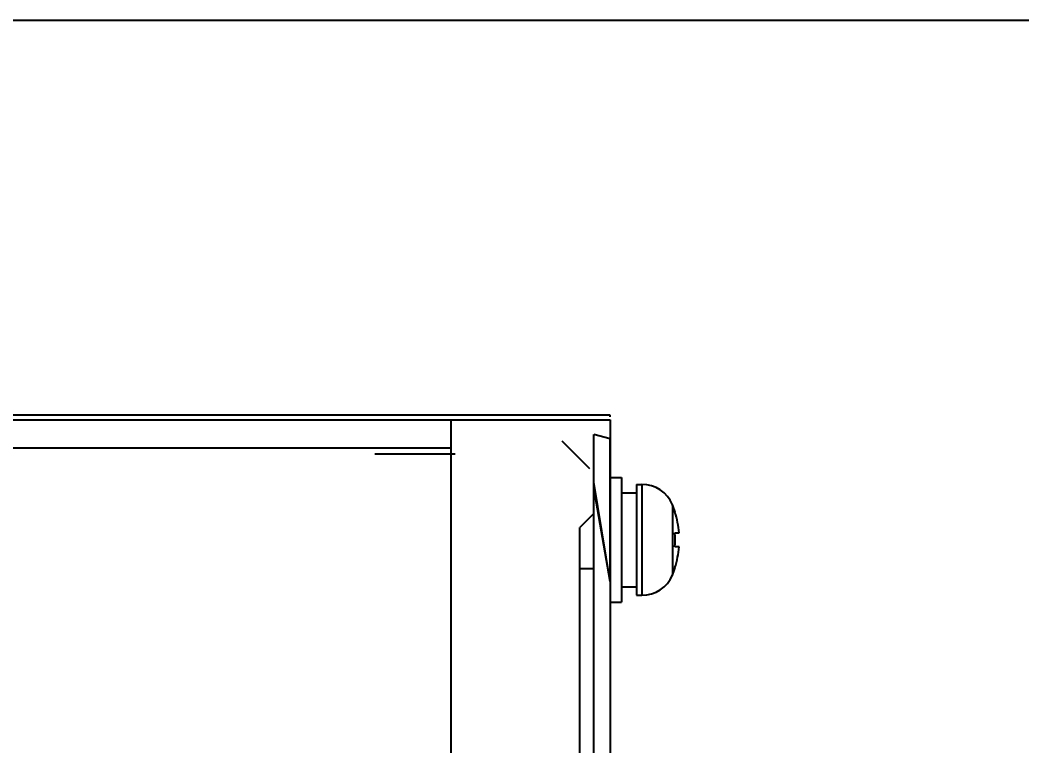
# Model space of a CAD drawing. Header units: millimetres. Extents: x 2423 to 7028, y 909 to 2460.
# Drawn here: x 6349 to 6421.3, y 1692 to 1744.3 of the extents above; entities that cross this region are included whole.
import ezdxf

# ---------------------------------------------------------------- set-up
doc = ezdxf.new("R2010")
doc.units = ezdxf.units.MM
doc.layers.add('DIM', color=2, linetype='Continuous')
doc.styles.get("Standard").update_dxf_attribs({"font": ''})
doc.styles.get('Standard').set_extended_font_data('SimSun')
doc.dimstyles.get("Standard").update_dxf_attribs({"dimscale": 6, "dimtxt": 5, "dimasz": 3, "dimexe": 0.18, "dimexo": 0.0625, "dimgap": 0.8, "dimtad": 1, "dimtoh": 1, "dimdec": 1, "dimzin": 0, "dimdsep": 46, "dimtxsty": 'Standard', "dimcen": 0.09, "dimclrd": 256, "dimclre": 256, "dimclrt": 256, "dimadec": 0, "dimazin": 2, "dimtfac": 1, "dimtdec": 1, "dimtofl": 0, "dimtmove": 0, "dimatfit": 3, "dimfxl": 0, "dimtolj": 1, "dimtzin": 0, "dimarcsym": 0})

# ---------------------------------------------------------------- blocks, each defined once
blk = doc.blocks.new('*D20')
at = {"layer": 'Defpoints', "color": 0}
for p in [(6316.551, 1744.326), (6554.503, 1744.326), (6316.551, 1242.326)]:
    blk.add_point(p, dxfattribs=at)
at = {"layer": 'DIM', "lineweight": -2}
for p, q in [((6316.926, 1744.326), (6555.583, 1744.326)), ((6554.503, 1260.326), (6554.503, 1726.326)), ((6316.926, 1242.326), (6555.583, 1242.326))]:
    blk.add_line(p, q, dxfattribs=at)
at = {"layer": 'DIM'}
for points in [[(6551.503, 1726.326), (6557.503, 1726.326), (6554.503, 1744.326)], [(6551.503, 1260.326), (6557.503, 1260.326), (6554.503, 1242.326)]]:
    blk.add_solid(points, dxfattribs=at)
at = {"layer": 'DIM', "insert": (6534.703, 1493.326), "char_height": 30, "attachment_point": 5, "rotation": 90}
blk.add_mtext('\\A1;502.0', dxfattribs=at)

msp = doc.modelspace()

# ---------------------------------------------------------------- linework, layer by layer
for p, q in [((6391.551, 1715.826), (5816.551, 1715.826)), ((6391.551, 1715.696), (6391.551, 1715.826)), ((5816.551, 1715.476), (6391.551, 1715.476)), ((6380.051, 1715.476), (6380.051, 1270.476)), ((6391.551, 1715.476), (6391.551, 1270.476)), ((6390.351, 1634.926), (6390.351, 1714.426)), ((6391.551, 1714.126), (6390.351, 1714.426)), ((6391.551, 1714.626), (6391.551, 1714.426)), ((5828.051, 1713.476), (6380.051, 1713.476)), ((6388.051, 1713.976), (6390.051, 1711.976)), ((6391.551, 1703.826), (6391.551, 1714.126)), ((6374.551, 1713.026), (6380.351, 1713.026)), ((6391.551, 1711.326), (6392.351, 1711.326)), ((6392.351, 1711.326), (6392.351, 1702.326)), ((6390.333, 1710.575), (6390.351, 1710.179)), ((6391.551, 1703.826), (6390.351, 1710.982)), ((6391.551, 1703.826), (6390.351, 1710.581)), ((6393.451, 1710.826), (6393.826, 1710.826)), ((6393.451, 1710.826), (6393.451, 1702.826)), ((6393.826, 1710.826), (6393.826, 1702.826)), ((6392.351, 1710.216), (6393.451, 1710.216)), ((6396.036, 1709.362), (6396.036, 1704.289)), ((6390.351, 1708.726), (6389.351, 1707.726)), ((6396.215, 1708.826), (6396.236, 1708.826)), ((6389.351, 1635.926), (6389.351, 1707.726)), ((6396.215, 1707.326), (6396.512, 1707.326)), ((6396.512, 1706.326), (6396.215, 1706.326)), ((6396.236, 1704.826), (6396.215, 1704.826)), ((6390.351, 1704.726), (6389.351, 1704.726)), ((6392.351, 1703.436), (6393.451, 1703.436)), ((6393.451, 1702.826), (6393.826, 1702.826)), ((6391.551, 1702.326), (6392.351, 1702.326))]:
    msp.add_line(p, q)
for centre, radius, start, end in [((6393.826, 1708.426), 2.4, 22.96968, 90), ((6390.051, 1706.826), 6.5, 17.92021, 22.96968), ((6390.051, 1706.826), 6.481, 4.42486, 17.97528), ((6390.051, 1706.826), 6.185, 355.36285, 4.63715), ((6390.051, 1706.826), 6.481, 342.02472, 355.57514), ((6390.051, 1706.826), 6.5, 337.03032, 342.07979), ((6393.826, 1705.226), 2.4, 270, 337.03032)]:
    msp.add_arc(centre, radius, start, end)

# ---------------------------------------------------------------- dimensions: what is measured, and where the dimension line sits
at = {"layer": 'DIM'}
dim = msp.add_linear_dim(base=(6554.503, 1744.326), p1=(6316.551, 1242.326), p2=(6316.551, 1744.326), angle=90, dimstyle='Standard', dxfattribs=at)
dim.commit()
dim.dimension.update_dxf_attribs({"geometry": '*D20', "text_midpoint": (6534.703, 1493.326)})

doc.saveas('drawing.dxf')
